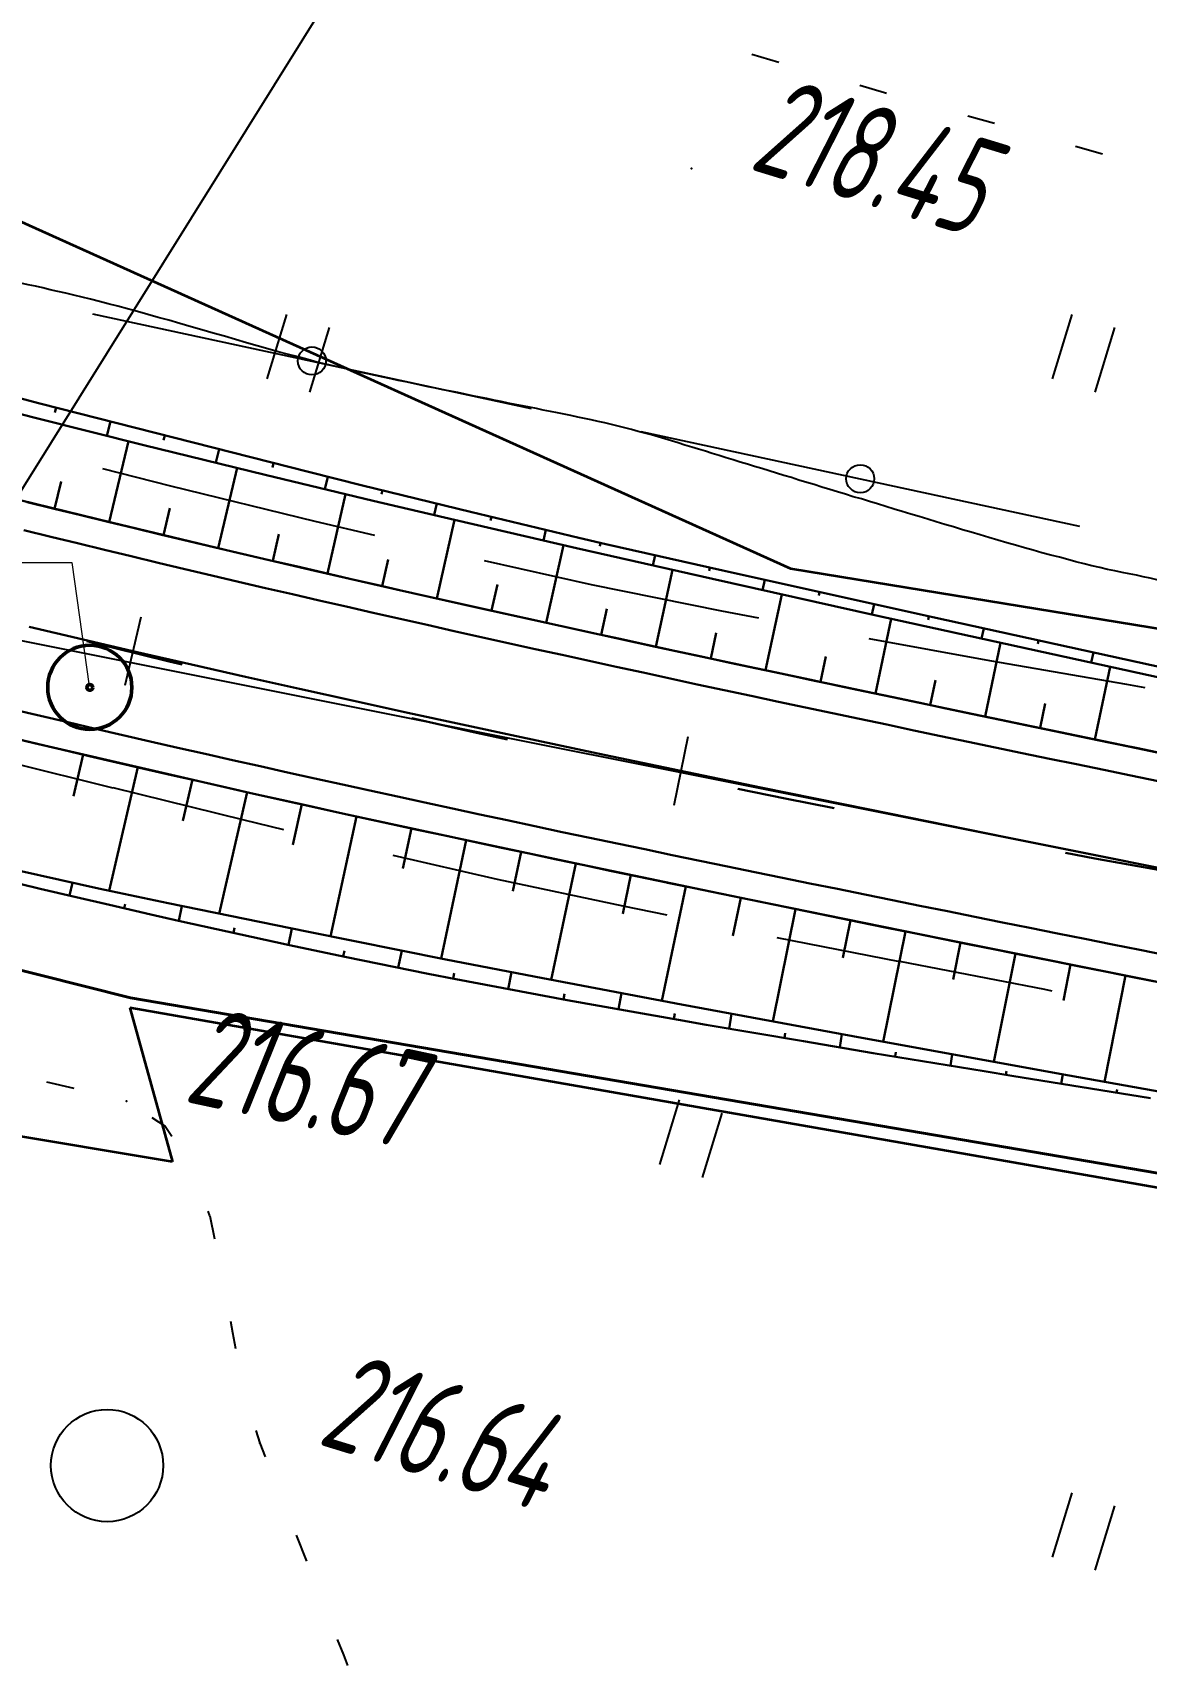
# Model space of a CAD drawing. Header units: millimetres. Extents: x -1799 to 6962, y -1020 to 4121.
# Drawn here: x 490 to 529.7, y 3088.7 to 3147 of the extents above; entities that cross this region are included whole.
import ezdxf
from ezdxf import colors
from ezdxf.entities.mleader import LeaderData, LeaderLine
from ezdxf.math import Vec2, Vec3

# ---------------------------------------------------------------- set-up
doc = ezdxf.new("R2010")
doc.units = ezdxf.units.MM
doc.linetypes.add('CONTI', pattern=[0])
doc.linetypes.add('STROT', pattern=[1.7, 0.5, -1.2])
for name, color, linetype, lineweight in [('10', 1, 'Continuous', 35), ('геология', 7, 'Continuous', 20), ('КОПИЯ_ОСЬ_13_ОТКОСЫ', 7, 'Continuous', 30), ('КОПИЯ_ОСЬ_ГРАНИЦЫ_ПОЛОС', 7, 'Continuous', 30), ('ОСЬ_ВЕРХ_ПОКРЫТИЯ_ГРАНИЦЫ_ПОЛОС', 7, 'Continuous', 30), ('ОСЬ_ВЕРХ_ПОКРЫТИЯ_ОСЬ', 1, 'Continuous', 30), ('Отметки', 5, 'Continuous', 30)]:
    doc.layers.add(name, color=color, linetype=linetype, lineweight=lineweight)
for name, color, linetype in [('_Ростелеком', 6, 'Continuous'), ('GOR_BDEFAULT', 212, 'CONTI'), ('PI_OTDEFAULT', 172, 'CONTI'), ('PI_TTDEFAULT', 5, 'CONTI'), ('PLN_O', 7, 'CONTI'), ('SIT_LDEFAULT', 7, 'CONTI'), ('ZAPSKDEFAULT', 7, 'CONTI'), ('КОПИЯ_ОСЬ_ТАНГЕНСЫ', 1, 'Continuous'), ('ОСЬ_ВЕРХ_ПОКРЫТИЯ_ПИКЕТЫ', 1, 'Continuous'), ('ОСЬ_ВЕРХ_ПОКРЫТИЯ_ТАНГЕНСЫ', 1, 'Continuous'), ('разметка', 7, 'Continuous')]:
    doc.layers.add(name, color=color, linetype=linetype)
doc.styles.add('eskd', font='spds.shx', dxfattribs={"width": 1.2, "oblique": 15})
doc.styles.add('STYLE1', font='romand.shx', dxfattribs={"width": 0.9})
doc.styles.add('ГОСТ', font='', dxfattribs={"oblique": 15, "height": 4})
doc.styles.get('ГОСТ').set_extended_font_data('GOST type A')
doc.linetypes.add('кабель_связи_проект.', pattern='A,10,-1,["/",STYLE1,S=3,R=0,X=0,Y=-1.5],-4.1', length=15.1)

# ---------------------------------------------------------------- blocks, each defined once
blk = doc.blocks.new('BL_2011')
at = {"color": 0}
for p, q in [((0, 0), (0, 2.4)), ((1.6, 0), (1.6, 2.4))]:
    blk.add_line(p, q, dxfattribs=at)
blk = doc.blocks.new('BL_2004')
at = {"color": 0}
blk.add_circle((0, 0), 2, dxfattribs=at)
blk = doc.blocks.new('_None')

msp = doc.modelspace()

# ---------------------------------------------------------------- linework, layer by layer
at = {"layer": '10'}
for points in [[(-360.3940356235744, 3343.983480735135), (-65.03403562370477, 3344.8734807348), (87.15596437670501, 3350.8734807348), (108.6359643766864, 3348.193480735098), (148.5759643766305, 3330.113480735024), (255.0959643766491, 3267.823480734986), (280.3259643766305, 3251.413480734837), (314.6459643764629, 3229.093480734539), (366.2559643763325, 3197.31348073521), (410.9159643764815, 3168.513480735396), (446.7359643763139, 3154.31348073521), (486.3459643766491, 3141.693480735098), (517.0159643765746, 3127.883480735508), (586.8459643766491, 3116.463480734651), (604.335964376407, 3112.893480735284), (723.3059643766119, 3088.593480734539), (842.1059643764256, 3064.31348073521), (1030.225964376537, 3025.883480735508), (1104.975964376537, 3010.613480735024)], [(1051.205964376519, 3001.583480734763), (974.5059643763325, 3016.913480734837), (912.2659643765746, 3029.913480734837), (802.7159643762952, 3052.773480735173), (731.245964376556, 3067.833480734763), (636.7759643763511, 3087.133480735508), (493.4559643765188, 3112.213480734651), (494.9859643763139, 3106.723480735359), (485.3159643763884, 3108.343480734539), (431.4659643762952, 3127.803480735433), (399.2859643765933, 3139.153480735061), (370.1459643764629, 3158.463480734651), (256.9559643765188, 3237.543480734726), (178.3259643766305, 3282.643480735284), (135.3159643763884, 3306.773480735173), (116.4659643762952, 3313.343480734539), (93.10596437642562, 3317.06348073521), (-267.6840356236116, 3313.81348073521), (-292.8940356235744, 3314.103480735247), (-344.7340356234254, 3319.753480734688)]]:
    msp.add_lwpolyline(points, dxfattribs=at)
at = {"layer": '_Ростелеком', "linetype": 'кабель_связи_проект.', "lineweight": 40, "ltscale": 0.25}
msp.add_lwpolyline([(-352.0277874414078, 3321.936123875354), (-297.633610854673, 3315.250894390431), (-195.8449323332079, 3318.278275068303), (-97.47882834381562, 3322.379782193725), (-4.691872364221126, 3324.984119039414), (27.73977681724682, 3325.193176728127), (61.86609928916187, 3322.861257936259), (98.78815718354053, 3316.912637230394), (116.5171747866352, 3313.688995851589), (135.6228131844637, 3307.069379623433), (148.0358726930663, 3301.674149566715), (187.1768598676226, 3282.715313869913), (226.0281582401458, 3259.144989557949), (267.5655902130038, 3231.163940126461), (320.962222384298, 3194.890487871518), (385.8027415436318, 3152.729664997582), (396.2818670327051, 3145.908782381018), (411.0999124810132, 3138.253396515188), (437.4320370437435, 3126.614063264255), (493.4811842029831, 3112.575521487196), (557.6835409831929, 3101.612633875956)], dxfattribs=at)
at = {"layer": 'GOR_BDEFAULT', "color": 212, "elevation": 218, "flags": 128}
msp.add_lwpolyline([(538.2217003764326, 3124.879212735606), (538.1017003764373, 3124.919213734952), (537.9617003764233, 3124.969216735487), (537.8117003764, 3125.029213735287), (537.6417003764163, 3125.089211735328), (537.4717003764326, 3125.159211734695), (537.2817003764303, 3125.219216735487), (537.0817003764187, 3125.299218735111), (536.881700376407, 3125.369217735169), (536.661700376435, 3125.449212734972), (536.4417003764047, 3125.529213735287), (536.2117003764233, 3125.609215734911), (535.981700376442, 3125.699212734972), (535.7417003764513, 3125.779213735287), (535.5017003764024, 3125.869217735169), (535.2617003764117, 3125.95921473523), (535.0117003764117, 3126.039216734854), (534.771700376421, 3126.129212735606), (534.521700376421, 3126.219216735487), (534.271700376421, 3126.309212735307), (534.021700376421, 3126.389214735863), (533.771700376421, 3126.479210735683), (533.521700376421, 3126.559212735307), (533.271700376421, 3126.639214735863), (533.021700376421, 3126.719216735487), (532.771700376421, 3126.799218735111), (532.521700376421, 3126.879212735606), (532.271700376421, 3126.949212734972), (532.021700376421, 3127.01921173503), (531.7817003764303, 3127.089211735328), (531.5317003764303, 3127.149216735189), (531.2917003764396, 3127.20921473523), (531.0517003764489, 3127.26921173503), (530.8117003764, 3127.329216734891), (530.5717003764094, 3127.379212735606), (530.3317003764187, 3127.429215735209), (530.0817003764187, 3127.479210735683), (529.841700376428, 3127.529213735287), (529.591700376428, 3127.579216734891), (529.3517003764373, 3127.639214735863), (529.091700376428, 3127.689217735467), (528.841700376428, 3127.739212735009), (528.5817003764187, 3127.799218735111), (528.3117003764, 3127.849213735585), (528.0417003764396, 3127.919213734952), (527.7617003764117, 3127.979210735683), (527.481700376442, 3128.049218735111), (527.1917003764047, 3128.119217735169), (526.9017003764257, 3128.199212734972), (526.6017003764373, 3128.279213735287), (526.2917003764396, 3128.359215734911), (525.981700376442, 3128.439217735467), (525.6717003764443, 3128.529213735287), (525.3617003764466, 3128.619217735169), (525.0417003764396, 3128.70921473523), (524.731700376442, 3128.799218735111), (524.411700376435, 3128.889214735863), (524.091700376428, 3128.979210735683), (523.771700376421, 3129.079216734891), (523.4617003764233, 3129.169213734952), (523.1417003764163, 3129.259217735765), (522.8317003764187, 3129.359215734911), (522.521700376421, 3129.449212734972), (522.2117003764233, 3129.539216734854), (521.911700376435, 3129.639214735863), (521.6017003764373, 3129.729210735683), (521.3017003764489, 3129.819214735565), (521.0017003764024, 3129.909211734695), (520.7117003764233, 3129.999215735507), (520.411700376435, 3130.089211735328), (520.1217003763977, 3130.179215735209), (519.8317003764187, 3130.26921173503), (519.5417003764396, 3130.359215734911), (519.2517003764024, 3130.439217735467), (518.9717003764326, 3130.529213735287), (518.6917003764047, 3130.609215734911), (518.411700376435, 3130.699212734972), (518.131700376407, 3130.779213735287), (517.8617003764466, 3130.869217735169), (517.591700376428, 3130.949212734972), (517.3117003764, 3131.029213735287), (517.0517003764489, 3131.119217735169), (516.7817003764303, 3131.199212734972), (516.5117003764117, 3131.279213735287), (516.2517003764024, 3131.359215734911), (515.9917003764513, 3131.439217735467), (515.731700376442, 3131.51921173503), (515.481700376442, 3131.599213735585), (515.2217003764326, 3131.669213734952), (514.9717003764326, 3131.749215735507), (514.7217003764326, 3131.829216734891), (514.4717003764326, 3131.909211734695), (514.2217003764326, 3131.979210735683), (513.981700376442, 3132.059212735307), (513.731700376442, 3132.139214735863), (513.4917003764513, 3132.20921473523), (513.2517003764024, 3132.279213735287), (513.0117003764117, 3132.359215734911), (512.771700376421, 3132.429215735209), (512.5317003764303, 3132.499215735507), (512.2917003764396, 3132.569214735565), (512.0617003764, 3132.639214735863), (511.8217003764094, 3132.699212734972), (511.5817003764187, 3132.76921173503), (511.341700376428, 3132.829216734891), (511.1117003764466, 3132.889214735863), (510.8717003763977, 3132.949212734972), (510.631700376407, 3133.009217735765), (510.3917003764163, 3133.069214735565), (510.1517003764257, 3133.119217735169), (509.911700376435, 3133.179215735209), (509.6717003764443, 3133.229210735683), (509.4317003763954, 3133.279213735287), (509.1817003763954, 3133.329216734891), (508.9417003764047, 3133.379212735606), (508.701700376414, 3133.429215735209), (508.451700376414, 3133.479210735683), (508.201700376414, 3133.529213735287), (507.9617003764233, 3133.579216734891), (507.7117003764233, 3133.629212735606), (507.4617003764233, 3133.679215735209), (507.201700376414, 3133.729210735683), (506.951700376414, 3133.779213735287), (506.701700376414, 3133.829216734891), (506.4417003764047, 3133.879212735606), (506.1817003763954, 3133.939217735467), (505.9317003763954, 3133.989212735009), (505.6717003764443, 3134.039216734854), (505.411700376435, 3134.089211735328), (505.1517003764257, 3134.149216735189), (504.8917003764163, 3134.199212734972), (504.6217003763977, 3134.249215735507), (504.3617003764466, 3134.309212735307), (504.1017003764373, 3134.359215734911), (503.8317003764187, 3134.419213734952), (503.5717003764094, 3134.469216735487), (503.3017003764489, 3134.529213735287), (503.0317003764303, 3134.579216734891), (502.771700376421, 3134.639214735863), (502.4917003764513, 3134.699212734972), (502.2217003764326, 3134.759217735765), (501.9417003764047, 3134.819214735565), (501.6517003764257, 3134.879212735606), (501.3617003764466, 3134.949212734972), (501.0717003764094, 3135.01921173503), (500.7617003764117, 3135.089211735328), (500.451700376414, 3135.159211734695), (500.131700376407, 3135.239212735009), (499.8017003764489, 3135.329216734891), (499.4617003764233, 3135.419213734952), (499.1117003764466, 3135.509217735765), (498.7517003764024, 3135.609215734911), (498.381700376407, 3135.70921473523), (498.0017003764024, 3135.819214735565), (497.6217003763977, 3135.929215735209), (497.2217003764326, 3136.039216734854), (496.8317003764187, 3136.159211734695), (496.4317003763954, 3136.26921173503), (496.0317003764303, 3136.389214735863), (495.6417003764163, 3136.499215735507), (495.2417003764513, 3136.609215734911), (494.8517003764373, 3136.729210735683), (494.4717003764326, 3136.829216734891), (494.1017003764373, 3136.939217735467), (493.7317003764419, 3137.039216734854), (493.3717003763977, 3137.139214735863), (493.0317003764303, 3137.229210735683), (492.6917003764047, 3137.319214735565), (492.3717003763977, 3137.399216735189), (492.0617003764, 3137.479210735683), (491.7617003764117, 3137.549218735111), (491.4617003764233, 3137.629212735606), (491.1717003764443, 3137.689217735467), (490.8917003764163, 3137.759217735765), (490.6217003763977, 3137.819214735565), (490.3517003764373, 3137.879212735606), (490.091700376428, 3137.939217735467), (489.8317003764187, 3137.989212735009), (489.5717003764094, 3138.049218735111), (489.3217003764094, 3138.099213735585), (489.0717003764094, 3138.159211734695), (488.8117003764, 3138.20921473523), (488.5617003764, 3138.259217735765), (488.3217003764094, 3138.319214735565), (488.0717003764094, 3138.369217735169), (487.8217003764094, 3138.419213734952), (487.5817003764187, 3138.469216735487), (487.3317003764187, 3138.529213735287), (487.091700376428, 3138.579216734891), (486.8517003764373, 3138.629212735606), (486.6117003764466, 3138.679215735209), (486.3717003763977, 3138.729210735683), (486.131700376407, 3138.779213735287), (485.9017003764257, 3138.829216734891), (485.661700376435, 3138.879212735606), (485.4317003763954, 3138.929215735209), (485.201700376414, 3138.979210735683), (484.9817003764419, 3139.029213735287), (484.7517003764024, 3139.079216734891), (484.5317003764303, 3139.129212735606), (484.3117003764, 3139.179215735209), (484.091700376428, 3139.219216735487), (483.8717003763977, 3139.26921173503), (483.661700376435, 3139.309212735307), (483.4417003764047, 3139.359215734911), (483.2317003764419, 3139.399216735189), (483.0317003764303, 3139.449212734972), (482.8217003764094, 3139.489212735009), (482.6217003763977, 3139.529213735287), (482.4217003764443, 3139.579216734891), (482.2217003764326, 3139.619217735169), (482.0317003764303, 3139.659211734695), (481.841700376428, 3139.699212734972), (481.6517003764257, 3139.739212735009), (481.4617003764233, 3139.76921173503), (481.2817003764303, 3139.809212735307), (481.1017003764373, 3139.849213735585), (480.9217003764443, 3139.889214735863), (480.7517003764024, 3139.929215735209), (480.5817003764187, 3139.979210735683), (480.411700376435, 3140.01921173503), (480.2417003764513, 3140.069214735565), (480.0817003764187, 3140.109215734911), (479.9217003764443, 3140.159211734695), (479.7617003764117, 3140.20921473523), (479.6117003764466, 3140.259217735765), (479.451700376414, 3140.319214735565), (479.3117003764, 3140.379212735606), (479.161700376435, 3140.439217735467), (479.021700376421, 3140.499215735507), (478.881700376407, 3140.559212735307), (478.7417003764513, 3140.629212735606), (478.6017003764373, 3140.689217735467), (478.4717003764326, 3140.759217735765), (478.341700376428, 3140.829216734891), (478.201700376414, 3140.899216735189), (478.0817003764187, 3140.969216735487), (477.951700376414, 3141.039216734854), (477.8217003764094, 3141.109215734911), (477.701700376414, 3141.179215735209), (477.5717003764094, 3141.249215735507), (477.451700376414, 3141.319214735565), (477.3217003764094, 3141.379212735606), (477.201700376414, 3141.449212734972), (477.0817003764187, 3141.51921173503), (476.9617003764233, 3141.589211735328), (476.841700376428, 3141.649216735189), (476.7217003764326, 3141.719216735487), (476.6017003764373, 3141.779213735287), (476.4917003764513, 3141.849213735585), (476.3717003763977, 3141.909211734695), (476.2617003764117, 3141.969216735487), (476.1417003764163, 3142.039216734854), (476.0317003764303, 3142.099213735585), (475.911700376435, 3142.159211734695), (475.8017003764489, 3142.219216735487), (475.6917003764047, 3142.279213735287), (475.5717003764094, 3142.339211735328), (475.4617003764233, 3142.399216735189), (475.341700376428, 3142.45921473523), (475.2217003764326, 3142.51921173503), (475.091700376428, 3142.579216734891), (474.9617003764233, 3142.639214735863), (474.8217003764094, 3142.689217735467), (474.6817003763954, 3142.749215735507), (474.521700376421, 3142.809212735307), (474.3517003764373, 3142.859215734911), (474.1817003763954, 3142.909211734695), (473.9817003764419, 3142.969216735487), (473.7817003764303, 3143.01921173503), (473.5617003764, 3143.069214735565), (473.3317003764187, 3143.119217735169), (473.0817003764187, 3143.169213734952), (472.8217003764094, 3143.219216735487), (472.5517003764489, 3143.26921173503), (472.271700376421, 3143.319214735565), (471.9817003764419, 3143.369217735169), (471.6917003764047, 3143.419213734952), (471.4017003764257, 3143.469216735487), (471.1117003764466, 3143.51921173503), (470.8217003764094, 3143.569214735565), (470.5417003764396, 3143.619217735169), (470.2617003764117, 3143.669213734952), (469.9917003764513, 3143.719216735487), (469.7217003764326, 3143.76921173503), (469.4717003764326, 3143.829216734891), (469.2417003764513, 3143.879212735606), (469.0117003764117, 3143.929215735209), (468.8017003764489, 3143.989212735009), (468.6017003764373, 3144.039216734854), (468.411700376435, 3144.099213735585), (468.2317003764419, 3144.149216735189), (468.0617003764, 3144.20921473523), (467.9017003764257, 3144.26921173503), (467.7417003764513, 3144.319214735565), (467.591700376428, 3144.379212735606), (467.4417003764047, 3144.439217735467), (467.3017003764489, 3144.499215735507), (467.161700376435, 3144.549218735111), (467.0317003764303, 3144.609215734911), (466.8917003764163, 3144.669213734952), (466.7617003764117, 3144.729210735683), (466.6217003763977, 3144.779213735287), (466.4917003764513, 3144.839211735328), (466.3617003764466, 3144.899216735189), (466.2317003764419, 3144.949212734972), (466.1017003764373, 3145.009217735765), (465.9717003764326, 3145.059212735307), (465.841700376428, 3145.119217735169), (465.7117003764233, 3145.169213734952), (465.5817003764187, 3145.229210735683), (465.4617003764233, 3145.289216734854), (465.3317003764187, 3145.339211735328), (465.2117003764233, 3145.399216735189), (465.0817003764187, 3145.449212734972), (464.9617003764233, 3145.509217735765), (464.8317003764187, 3145.559212735307), (464.7117003764233, 3145.609215734911), (464.591700376428, 3145.669213734952), (464.4717003764326, 3145.719216735487), (464.3517003764373, 3145.779213735287), (464.2317003764419, 3145.829216734891), (464.1117003764466, 3145.889214735863), (463.9917003764513, 3145.939217735467), (463.8717003763977, 3145.989212735009), (463.7617003764117, 3146.049218735111), (463.6417003764163, 3146.099213735585), (463.521700376421, 3146.159211734695), (463.411700376435, 3146.20921473523), (463.2917003764396, 3146.259217735765), (463.1817003763954, 3146.319214735565), (463.0617003764, 3146.369217735169), (462.951700376414, 3146.419213734952), (462.8317003764187, 3146.469216735487), (462.7117003764233, 3146.509217735765), (462.591700376428, 3146.549218735111), (462.4617003764233, 3146.579216734891), (462.3217003764094, 3146.599213735585), (462.1817003763954, 3146.619217735169), (462.021700376421, 3146.619217735169), (461.8617003764466, 3146.599213735585), (461.6817003763954, 3146.579216734891), (461.4917003764513, 3146.539216734854), (461.2817003764303, 3146.479210735683), (461.0617003764, 3146.399216735189), (460.8217003764094, 3146.299218735111), (460.5717003764094, 3146.179215735209), (460.2917003764396, 3146.039216734854), (460.0117003764117, 3145.889214735863), (459.7117003764233, 3145.719216735487), (459.411700376435, 3145.539216734854), (459.1017003764373, 3145.349213735585), (458.7917003764396, 3145.159211734695), (458.4817003764419, 3144.95921473523), (458.1817003763954, 3144.76921173503), (457.881700376407, 3144.579216734891), (457.591700376428, 3144.389214735863), (457.3117003764, 3144.20921473523), (457.0517003764489, 3144.039216734854), (456.8017003764489, 3143.889214735863), (456.5817003764187, 3143.749215735507), (455.0417003764396, 3143.239212735009), (454.8917003764163, 3144.479210735683), (454.9617003764233, 3144.70921473523), (455.0517003764489, 3144.969216735487), (455.1417003764163, 3145.239212735009), (455.2417003764513, 3145.529213735287), (455.3517003764373, 3145.839211735328), (455.451700376414, 3146.159211734695), (455.5617003764, 3146.489212735009), (455.6717003764443, 3146.819214735565), (455.771700376421, 3147.149216735189), (455.8617003764466, 3147.479210735683), (455.9417003764047, 3147.799218735111), (456.0117003764117, 3148.119217735169), (456.0717003764094, 3148.419213734952), (456.1017003764373, 3148.70921473523), (456.1217003763977, 3148.979210735683), (456.1217003763977, 3149.229210735683), (456.091700376428, 3149.45921473523), (456.0317003764303, 3149.669213734952), (455.951700376414, 3149.879212735606), (455.8317003764187, 3150.069214735565), (455.6917003764047, 3150.259217735765), (455.5117003764117, 3150.439217735467), (455.2917003764396, 3150.619217735169), (455.0417003764396, 3150.809212735307), (454.7417003764513, 3150.989212735009), (454.411700376435, 3151.189217735467), (454.0317003764303, 3151.399216735189), (453.6017003764373, 3151.619217735169), (453.131700376407, 3151.859215734911), (452.6117003764466, 3152.119217735169)], dxfattribs=at)
at = {"layer": 'PI_TTDEFAULT', "color": 5}
for p in [(513.481700376442, 3142.139214735863, 218.446), (493.341700376428, 3108.889214735863, 216.665), (498.091700376428, 3096.699212734972, 216.641)]:
    msp.add_point(p, dxfattribs=at)
at = {"layer": 'PLN_O'}
for p, q in [((492.131700376407, 3136.95921473523), (507.771700376421, 3133.589211735328)), ((511.6817003763954, 3132.759217735765), (527.3217003764094, 3129.389214735863))]:
    msp.add_line(p, q, dxfattribs=at)
for centre in [(499.951700376414, 3135.279213735287), (519.5017003764024, 3131.079216734891)]:
    msp.add_circle(centre, 0.5, dxfattribs=at)
at = {"layer": 'SIT_LDEFAULT', "color": 7}
for p, q in [((515.6417003764163, 3146.20921473523), (516.6017003764373, 3145.929215735209)), ((519.4917003764513, 3145.109215734911), (520.3717003763977, 3144.849213735585)), ((520.3717003763977, 3144.849213735585), (520.4417003764047, 3144.829216734891)), ((523.3317003764187, 3144.01921173503), (524.2917003764396, 3143.749215735507)), ((527.1817003763954, 3142.929215735209), (528.1417003764163, 3142.659211734695)), ((494.9217003764443, 3130.819214735565), (492.4917003764513, 3131.429215735209)), ((500.0617003764, 3129.559212735307), (494.9217003764443, 3130.819214735565)), ((502.1917003764047, 3129.059212735307), (500.0617003764, 3129.559212735307)), ((509.9217003764443, 3127.299218735111), (506.1017003764373, 3128.149216735189)), ((514.5617003764, 3126.359215734911), (509.9217003764443, 3127.299218735111)), ((515.881700376407, 3126.109215734911), (514.5617003764, 3126.359215734911)), ((524.1217003763977, 3124.589211735328), (519.8217003764094, 3125.369217735169)), ((529.0017003764024, 3123.739212735009), (524.1217003763977, 3124.589211735328)), ((529.661700376435, 3123.629212735606), (529.0017003764024, 3123.739212735009)), ((489.2317003764419, 3120.969216735487), (492.8517003764373, 3120.059212735307)), ((492.8517003764373, 3120.069214735565), (497.521700376421, 3118.919213734952)), ((497.521700376421, 3118.919213734952), (498.9417003764047, 3118.579216734891)), ((502.8317003764187, 3117.659211734695), (506.5517003764489, 3116.809212735307)), ((506.5517003764489, 3116.809212735307), (511.0317003764303, 3115.849213735585)), ((511.0317003764303, 3115.849213735585), (512.6017003764373, 3115.529213735287)), ((516.521700376421, 3114.729210735683), (520.9017003764257, 3113.869217735169)), ((520.9017003764257, 3113.879212735606), (526.0717003764094, 3112.879212735606)), ((526.0717003764094, 3112.879212735606), (526.3317003764187, 3112.829216734891)), ((490.4917003764513, 3109.579216734891), (491.4617003764233, 3109.349213735585)), ((494.2417003764513, 3108.309212735307), (494.7217003764326, 3107.999215735507)), ((494.7217003764326, 3107.999215735507), (494.9617003764233, 3107.649216735189)), ((496.2417003764513, 3104.969216735487), (496.3017003764489, 3104.799218735111)), ((496.3117003764, 3104.799218735111), (496.4817003764419, 3103.989212735009)), ((497.0517003764489, 3101.049218735111), (497.1217003763977, 3100.649216735189)), ((497.1217003763977, 3100.649216735189), (497.2317003764419, 3100.069214735565)), ((497.951700376414, 3097.149216735189), (498.091700376428, 3096.699212734972)), ((498.091700376428, 3096.699212734972), (498.2817003764303, 3096.20921473523)), ((499.3917003764163, 3093.419213734952), (499.7617003764117, 3092.489212735009)), ((500.8517003764373, 3089.699212734972), (501.0717003764094, 3089.149216735189)), ((501.0717003764094, 3089.149216735189), (501.2217003764326, 3088.76921173503))]:
    msp.add_line(p, q, dxfattribs=at)
at = {"layer": 'геология', "color": 1, "linetype": 'Continuous'}
for p, q in [((480.2941158926205, 3128.098301090685), (491.3853276707323, 3128.098301090685)), ((491.3853276707323, 3128.098301090685), (492.0069599816143, 3123.687394151849))]:
    msp.add_line(p, q, dxfattribs=at)
at = {"layer": 'геология', "color": 1, "linetype": 'Continuous', "lineweight": 50}
for radius in [1.5, 0.1033866461948492]:
    msp.add_circle((492.0315922076206, 3123.641734689859), radius, dxfattribs=at)
at = {"layer": 'КОПИЯ_ОСЬ_13_ОТКОСЫ'}
for points in [[(460.7155746385488, 3142.53958550786), (466.6795638963613, 3140.322117246141), (467.1403793260488, 3140.154545224656), (469.0158676072988, 3139.589756406297), (470.8940414354238, 3139.02933160161), (472.2130111619863, 3138.648991025438), (473.1605209276113, 3138.394932187547), (474.1071762010488, 3138.137272275438), (476.0037826463613, 3137.630253232469), (476.2863754197988, 3137.547092832078), (478.8491195604238, 3136.863895810594), (480.2685531541738, 3136.463718808641), (483.5895980760488, 3135.544804013719), (486.9163803026113, 3134.646641171922), (490.2531722947988, 3133.762119687547), (499.8316635057363, 3131.320469296922), (501.7542709276113, 3130.843723691453), (505.6063217088613, 3129.902622617235), (509.4672836229238, 3128.977634824266), (510.4343246385488, 3128.750828183641), (514.6027816697988, 3127.807529843797), (522.0858138963613, 3126.141392148485), (532.8111556932363, 3123.790317929735)], [(463.7685127428067, 3140.841192234692), (465.1488838365567, 3140.332525242505), (466.9940986803067, 3139.662786472973), (470.5673408678067, 3138.585332859692), (474.1493721178067, 3137.53833578938), (477.7404365709317, 3136.521978367505), (483.9176826646817, 3134.844366062817), (486.3022041490567, 3134.217840183911), (490.1291084459317, 3133.237737644848), (493.9616279771817, 3132.27857016438), (498.2868232896817, 3131.22144125813), (502.1405830553067, 3130.29761313313), (505.0365791490567, 3129.616643894848), (509.3888740709317, 3128.608892430005), (514.2357978990567, 3127.50806235188), (520.0653877428067, 3126.206670750317), (534.0077705553067, 3123.146429051098)], [(463.7685531541738, 3140.841190732469), (465.1489242479238, 3140.332523740281), (466.9941390916738, 3139.662815488328), (470.5672592088613, 3138.585300839891), (474.1494125291738, 3137.538334287156), (477.7404769822988, 3136.521976865281), (483.9177230760488, 3134.844395078172), (486.3021224901113, 3134.21780816411), (490.1292709276113, 3133.237766660203), (493.9616683885488, 3132.278599179735), (498.2868637010488, 3131.221409238328), (502.1405013963613, 3130.297581113328), (505.0366195604238, 3129.616611875047), (509.3889144822988, 3128.608860410203), (514.2357162401113, 3127.508091367235), (520.0655502244863, 3126.206699765672), (534.0076888963613, 3123.146397031297)], [(463.3336982896817, 3137.747198094067), (465.1913643053067, 3137.06616782063), (466.1220283678067, 3136.728704441723), (470.5780830553067, 3135.402471531567), (475.0480537584317, 3134.124151219067), (480.7821846178067, 3132.56030844563), (487.0221748521817, 3130.943243015942), (488.4657783678067, 3130.580083836255), (492.8065986803067, 3129.514776219067), (497.1542549303067, 3128.477239597973), (500.0595283678067, 3127.801397312817), (502.9689521959317, 3127.136541355786), (505.8820381334317, 3126.48169516438), (508.7987861803067, 3125.836004246411), (512.2057686021817, 3125.093145359692), (517.5673408678067, 3123.943670262036), (523.4262275865567, 3122.709966648755), (534.1881904771817, 3120.47730063313)], [(490.8317855760488, 3133.614658750047), (490.7861312791738, 3133.436008847703)], [(492.7697738572988, 3133.12064019536), (492.6389144822988, 3132.607151425828)], [(492.7162666490567, 3129.536687840161), (493.4132881334317, 3132.414495457348)], [(494.7077621385488, 3132.626621640672), (494.6641830369863, 3132.455418027391)], [(496.6457504197988, 3132.132603085985), (496.5234359666738, 3131.652439511766)], [(498.5838607713613, 3131.638523496141), (498.5430892869863, 3131.478489316453)], [(490.7731514146817, 3130.010137547192), (491.0099678209317, 3130.975957859692)], [(496.6066475084317, 3128.606328953442), (497.2821846178067, 3131.466985691723)], [(500.5229476854238, 3131.149021543016), (500.4144271776113, 3130.711399472703)], [(500.5026436021817, 3127.700139988598), (501.1503486803067, 3130.53491782063)], [(502.4648422166738, 3130.670078671922), (502.4290756151113, 3130.524082578172)], [(494.6608467271817, 3129.068731297192), (494.8903389146817, 3130.028631199536)], [(504.4075912401113, 3130.195469296922), (504.3081039354238, 3129.787937558641)], [(504.4032783678067, 3126.814153660473), (505.0334053209317, 3129.617376316723)], [(506.3513168260488, 3129.724094785203), (506.3187240526113, 3129.588108457078)], [(508.2962631151113, 3129.258152402391), (508.2062972947988, 3128.882664121141)], [(463.7086790245176, 3128.61078704187), (469.4330442588926, 3126.955574639526), (473.0800169151426, 3125.947029717651), (476.7352903526426, 3124.96918547937), (483.0819700401426, 3123.343636162964), (486.7492063682676, 3122.443672784058), (490.4215696495176, 3121.565132744995), (497.7736204307676, 3119.876351006714), (501.2077024620176, 3119.114632256714), (505.1339719932676, 3118.261910088745), (509.5521848838926, 3117.322579034058), (514.9535520713926, 3116.198494561401), (522.3180540245176, 3114.697823174683), (1120.309509102643, 2995.231819756714)], [(498.5541572740567, 3128.151556004223), (498.7763252428067, 3129.105901707348)], [(508.3075752428067, 3125.944707859692), (508.9213447740567, 3128.717107762036)], [(510.2420638963613, 3128.79593316411), (510.2127670213613, 3128.670627988328)], [(502.4523506334317, 3127.254583347973), (502.6684150865567, 3128.199529637036)], [(512.1925033494863, 3128.353001035203), (512.1104720994863, 3127.99075738286)], [(512.2155342271817, 3125.09107016438), (512.8034248521817, 3127.833379734692)], [(514.1431869432363, 3127.911594785203), (514.1158431932363, 3127.790806210985)], [(516.0949691697988, 3127.475315488328), (516.0139144822988, 3127.111118710985)], [(506.3549385240567, 3126.377019871411), (506.5619697740567, 3127.312139500317)], [(516.1266670396817, 3124.252569187817), (516.7062568834317, 3126.956548680005)], [(518.0471176072988, 3127.040623105516), (518.0201400682363, 3126.919224179735)], [(510.2614326646817, 3125.517095555005), (510.4630928209317, 3126.441839207348)], [(519.9993881151113, 3126.605930722703), (519.9178451463613, 3126.239658750047)], [(520.0397529771817, 3123.42310141438), (520.6010322740567, 3126.08911703938)], [(521.9515365526113, 3126.171299375047), (521.9243148729238, 3126.049168027391)], [(523.9050277635488, 3125.742588437547), (523.8258041307363, 3125.381260312547)], [(514.1711006334317, 3124.671819676098), (514.3669014146817, 3125.585882176098)], [(523.9540596178067, 3122.600469578442), (524.5004463365567, 3125.233221043286)], [(525.8586410447988, 3125.314365781297), (525.8322738572988, 3125.193943418016)], [(518.0824775865567, 3123.83521078938), (518.2724189928067, 3124.737249363598)], [(527.8122543260488, 3124.886082089891), (527.7329086229238, 3124.523716367235)], [(527.8708076646817, 3121.787969578442), (528.4076728990567, 3124.375616062817)], [(464.2911578966105, 3123.391758232762), (465.767728026005, 3122.978661328008), (467.2456142259562, 3122.573195725133), (469.1182605577433, 3122.066390782048), (470.5976630998575, 3121.673409729649), (471.8800613237345, 3121.3362858588), (475.7256118608439, 3120.353400974919), (479.5791065050089, 3119.402145176579), (483.4402858568155, 3118.482581406285), (485.9131099534952, 3117.909884720494), (491.6517955614054, 3116.625504761388), (492.344502623173, 3116.474505692174), (494.8204852891886, 3115.950422554662), (499.7684833360636, 3114.93425586765), (504.7219783616983, 3113.945229798009), (508.1853877855265, 3113.272341995885), (513.1306697679483, 3112.334130554845), (519.5535518480265, 3111.145969658543), (526.9541103197062, 3109.806471138646), (536.8031551195108, 3108.04428699558)], [(521.9967842271817, 3123.01099203938), (522.1837959459317, 3123.89966391438)], [(525.9125557115567, 3122.194219578442), (526.0944404771817, 3123.071783055005)], [(491.7899778526426, 3121.250801690308), (491.4496458213926, 3119.769661553589)], [(493.7391966026426, 3120.803108819214), (492.7262571495176, 3116.393684991089)], [(495.6884153526426, 3120.355354912964), (495.3507688682676, 3118.885567315308)], [(497.6376341026426, 3119.907601006714), (496.6420286338926, 3115.573067315308)], [(499.5900266807676, 3119.473457940308), (499.2689817588926, 3118.026192315308)], [(501.5426633995176, 3119.041817315308), (500.6137083213926, 3114.763497002808)], [(503.4972532432676, 3118.617378838745), (503.1874387901426, 3117.191292412964)], [(505.4518430870176, 3118.19428313562), (504.5556028526426, 3113.97797454187)], [(507.4081419151426, 3117.778389580933), (507.1095579307676, 3116.372933037964)], [(487.3049213243448, 3117.186508446385), (490.2609302354776, 3116.461744576146), (491.5451785875284, 3116.165703087499), (492.7291423631632, 3115.888186722447), (494.2095729661905, 3115.546305924107), (495.1971866441691, 3115.323148041417), (499.1499111009562, 3114.456134110143), (501.1284610582316, 3114.042182236363), (504.0961505723917, 3113.433162956883), (505.0861827684366, 3113.23729065006), (509.0509731126749, 3112.493413239171), (511.3326808763468, 3112.088085442235), (513.0185100389444, 3111.791602402379), (514.0089656663858, 3111.613754540135), (517.4801265550577, 3111.027645378758), (519.9565440965616, 3110.607704430272), (523.919037993046, 3109.95938137119), (524.9078304124796, 3109.79240253513), (529.8539745164835, 3108.992918282201)], [(509.3644407432676, 3117.362496026245), (508.4828489463926, 3113.215889580933)], [(511.3224485557676, 3116.954170830933), (511.0343626182676, 3115.57074797937)], [(491.3057720018351, 3116.220891266515), (491.4114429307901, 3116.679297714879)], [(513.2804563682676, 3116.546639092651), (512.4313352745176, 3112.466805108276)], [(493.2536022020304, 3115.767071991612), (493.2888843370401, 3115.919861107518)], [(495.2033931566202, 3115.321786194493), (495.318566496464, 3115.846851616551)], [(515.2387083213926, 3116.140328057495), (514.9613645713926, 3114.77924407312)], [(517.1984251182676, 3115.741036065308), (516.3817747276426, 3111.732735284058)], [(519.1581419151426, 3115.341683037964), (518.8859251182676, 3114.005562432495)], [(497.1569530321085, 3114.893281250645), (497.1953403306925, 3115.06830337589)], [(499.1105090928995, 3114.464776306798), (499.2371265245401, 3115.042025833775)], [(521.1178587120176, 3114.94233001062), (520.3161008995176, 3111.007942803589)], [(501.0680400682413, 3114.054823189427), (501.1083804918253, 3114.247639923741)], [(503.0271617723429, 3113.652536659886), (503.150971586796, 3114.255843430211)], [(523.0783079307676, 3114.545906670776), (522.8161008995176, 3113.233467705933)], [(525.0394895713926, 3114.154122002808), (524.2680051963926, 3110.292671807495)], [(504.9876071763956, 3113.25679328983), (505.0274516893351, 3113.458182602574)], [(506.9531184984171, 3112.887014656712), (507.0662128282511, 3113.4897806937)], [(527.0006712120176, 3113.762276299683), (526.7435911338926, 3112.475166924683)], [(528.9618528526426, 3113.370491631714), (528.2052610557676, 3109.582771905151)], [(508.9188205553019, 3112.518207817723), (508.9565173936808, 3112.719129830052)], [(510.8877574754679, 3112.167122154881), (510.9895870042765, 3112.740333824803)], [(512.8573924852335, 3111.819937973668), (512.8910075975382, 3112.011066704442)], [(514.8274928880655, 3111.475544243504), (514.9166805101358, 3112.003738670995)], [(516.7995769334757, 3111.142555504491), (516.829308683964, 3111.318619995763)], [(518.7715083909952, 3110.808656960179), (518.8507549119913, 3111.275980263402)], [(520.744118864628, 3110.478845863988), (520.7696315599405, 3110.634769707372)], [(522.7178737474405, 3110.155908852269), (522.7841884447062, 3110.561226158788)], [(524.6909725023233, 3109.82902362888), (524.7137691331827, 3109.964014321019)], [(526.6650935960733, 3109.508362084081), (526.7201320482218, 3109.848821907689)], [(528.6394740892374, 3109.189228325536), (528.6578151536905, 3109.302715569188)]]:
    msp.add_lwpolyline(points, dxfattribs=at)
at = {"layer": 'КОПИЯ_ОСЬ_ГРАНИЦЫ_ПОЛОС'}
for points in [[(514.3224676260525, 3124.636840447237), (514.8556751872911, 3124.522371064325), (515.8199739609354, 3124.316086558078), (516.7845653159984, 3124.110434766312), (517.7494409422889, 3123.905381134165), (518.714592594255, 3123.700891079766), (519.6800120870266, 3123.496929983062), (520.6456912928352, 3123.293463197921), (521.6116221375796, 3123.090456049343), (522.5777965966354, 3122.887873828796), (523.5442066912456, 3122.685681808193), (524.5108444850284, 3122.483845230577), (525.4777020798447, 3122.282329308254), (526.4447716124214, 3122.081099239563), (527.4120452502775, 3121.880120188383), (528.3795151879985, 3121.679357303691), (529.3471736438605, 3121.478775707458), (530.3150128554935, 3121.278340505821)], [(512.6314311048864, 3116.678848399234), (513.5786219899983, 3116.482397314546), (514.5600538603994, 3116.2795794638), (515.5414787330465, 3116.077459945728), (516.522888648682, 3115.876002353069), (517.5042757441788, 3115.675170282287), (518.4856322025389, 3115.474927324255), (519.4669503010609, 3115.275237086614), (520.4482223488831, 3115.076063170482), (521.4294407331417, 3114.877369185363), (522.4105978854732, 3114.679118747276), (523.3916862849819, 3114.481275475969), (524.3726984643818, 3114.2838030005), (525.3536269955312, 3114.086664963898), (526.3344644732806, 3113.889825007332), (527.3152035484472, 3113.693246791524), (528.2958368834024, 3113.496893982788), (529.2763571751511, 3113.300730262336), (530.2567571316122, 3113.104719319766)]]:
    msp.add_lwpolyline(points, dxfattribs=at)
at = {"layer": 'КОПИЯ_ОСЬ_ТАНГЕНСЫ'}
msp.add_line((430.5117003758587, 3137.109214735602), (1323.411700375853, 2958.73921473549), dxfattribs=at)
at = {"layer": 'ОСЬ_ВЕРХ_ПОКРЫТИЯ_ГРАНИЦЫ_ПОЛОС', "linetype": 'Continuous'}
for points in [[(489.8036114591614, 3130.247891028796), (490.7594702703154, 3130.012376154226), (491.7158765123258, 3129.778389219579), (492.6728188098441, 3129.545896653471), (493.6302859481457, 3129.314864814666), (494.588266869463, 3129.085260003259), (495.5467506694058, 3128.85704845601), (496.5057265934975, 3128.630196351943), (497.4651840337119, 3128.40466980954), (498.42511252437, 3128.180434892339), (499.3855017393744, 3127.957457602409), (500.3463414878443, 3127.735703892459), (501.3076217110593, 3127.515139664908), (502.2693324783268, 3127.295730762568), (503.2314639839842, 3127.077442984481), (504.19400654315, 3126.860242075672), (505.1569505883181, 3126.644093738322), (506.1202866659241, 3126.428963624326), (507.0840054322125, 3126.214817339939), (508.0480976499184, 3126.001620446717), (509.0125541845136, 3125.789338468027), (509.977366000423, 3125.577936879744), (510.942524157299, 3125.367381119554), (511.908019806413, 3125.157636582305), (512.8738441870755, 3124.94866862559), (513.8399886222996, 3124.740442576272), (514.8064445160944, 3124.532923710917), (515.7732033487209, 3124.326077284676), (516.7402566734327, 3124.119868507062), (517.7075961126629, 3123.914262560581), (518.6752133543578, 3123.709224597936), (519.6431001480178, 3123.50471972992), (520.6112483010602, 3123.300713046839), (521.5796496748899, 3123.097169604537), (522.548296181436, 3122.894054430922), (523.5171797787862, 3122.691332528752), (524.4862924683057, 3122.488968871919), (525.4556262898059, 3122.286928411027), (526.4251733184301, 3122.085176068743), (527.3949256606666, 3121.88367674352), (528.3648754504775, 3121.682395316114), (529.3350148455447, 3121.481296641206), (530.3053360233989, 3121.280345551123)], [(530.1190941851619, 3120.297720321839), (529.1510950624161, 3120.498187487398), (528.183241177534, 3120.698808179622), (527.2155402971348, 3120.899617321243), (526.248000208152, 3121.10064980985), (525.2806287215881, 3121.301940529992), (524.313433676647, 3121.503524342005), (523.3464229440233, 3121.705436095049), (522.3796044300052, 3121.90771060848), (521.4129860802004, 3122.110382689548), (520.4465758830283, 3122.313487114769), (519.4803818738237, 3122.517058641103), (518.5144121383873, 3122.721132001293), (517.5486748166823, 3122.925741898281), (516.5831781067918, 3123.130923018244), (515.617930268616, 3123.336710012903), (514.6529396270726, 3123.543137506967), (513.688214576754, 3123.750240094413), (512.7237635848669, 3123.958052345005), (511.7595951954227, 3124.166608792183), (510.7957180325266, 3124.375943936792), (509.832140804423, 3124.586092247081), (508.8688723071045, 3124.797088159633), (507.9059214280078, 3125.008966071916), (506.943297149448, 3125.221760346939), (505.9810085527806, 3125.435505310458), (505.0190648214284, 3125.650235250046), (504.0574752451594, 3125.86598440857), (503.0962492235503, 3126.08278698792), (502.1353962694211, 3126.300677157392), (501.1749260124434, 3126.519689032261), (500.2148482033608, 3126.739856689622), (499.2551727167247, 3126.961214152549), (498.2959095553178, 3127.183795405937), (497.3370688531231, 3127.407634376933), (496.3786608794853, 3127.632764954505), (495.4206960421379, 3127.859220967081), (494.4631848911322, 3128.087036190008), (493.5061381223004, 3128.316244348337), (492.5495665807484, 3128.546879113105), (491.5934812646101, 3128.778974094813), (490.6378933282485, 3129.012562846218), (489.6828140859234, 3129.247678862338)]]:
    msp.add_lwpolyline(points, dxfattribs=at)
at = {"layer": 'ОСЬ_ВЕРХ_ПОКРЫТИЯ_ГРАНИЦЫ_ПОЛОС', "linetype": 'Continuous', "lineweight": 30}
for points in [[(530.4530670222102, 3114.085261273583), (529.4727908600853, 3114.281247428072), (528.4924306314006, 3114.477379077499), (527.5119936182255, 3114.673692503397), (526.5314871226528, 3114.870224014309), (525.5509184710772, 3115.067009913188), (524.5702950183568, 3115.264086512302), (523.58962415116, 3115.461490129505), (522.6089132928555, 3115.659257091035), (521.6281699070332, 3115.857423726854), (520.6474015016083, 3116.056026365061), (519.6666156331285, 3116.25510134307), (518.6858199102662, 3116.454684998293), (517.7050219985922, 3116.654813668144), (516.7242296238637, 3116.855523688172), (515.7434505766232, 3117.056851399516), (514.7626927159818, 3117.258833134932), (513.7819639737518, 3117.461505224382), (512.8012723583179, 3117.664904004348), (511.8206259590315, 3117.869065790822), (510.8400329496162, 3118.074026907248), (509.8595015929986, 3118.279823666823), (508.8790402447139, 3118.486492373434), (507.8986573573002, 3118.694069324446), (506.918361484024, 3118.902590803255), (505.9381612831876, 3119.112093092327), (504.9580655222326, 3119.322612454568), (503.9780830810869, 3119.534185140778), (502.9982229571124, 3119.746847390582), (502.01849426851, 3119.960635428702), (501.0389062586564, 3120.175585461234), (500.0594682997125, 3120.391733679374), (499.0801898971931, 3120.609116253828), (498.1010806934592, 3120.827769335744), (497.1221504719961, 3121.047729062301), (496.143409161401, 3121.26903153715), (495.1648668391372, 3121.491712846247), (494.186533736045, 3121.715809053195), (493.2084202396891, 3121.941356189934), (492.2305368987527, 3122.168390266051), (491.2528944267924, 3122.396947255743), (490.2755037064871, 3122.627063110855), (489.2983757931888, 3122.85877374505)], [(530.2571048274203, 3113.104649822612), (529.2767411680343, 3113.300653466408), (528.2962571731277, 3113.496809868527), (527.3156601356259, 3113.693155322609), (526.3349573434189, 3113.889726158616), (525.3541561400143, 3114.08655869813), (524.3732638830643, 3114.283689280425), (523.3922879658148, 3114.48115425316), (522.4112358153598, 3114.678989977029), (521.4301149036128, 3114.877232819249), (520.4489327521969, 3115.075919148897), (519.4676969206284, 3115.275085350883), (518.486415029658, 3115.47476781105), (517.5050947567306, 3115.675002921757), (516.5237438415152, 3115.875827076298), (515.5423700812189, 3116.077276678209), (514.5609813550636, 3116.279388125439), (513.5795856097047, 3116.482197816868), (512.5981908594058, 3116.685742166278), (511.6168052253288, 3116.890057564166), (510.6354368863485, 3117.095180416864), (509.6540941273652, 3117.301147125115), (508.6727853251596, 3117.507994081278), (507.6915189508381, 3117.715757676785), (506.7103035833661, 3117.924474291888), (505.7286521149599, 3118.134286278312), (504.7475469292931, 3118.345022459899), (503.7665191359793, 3118.556820830715), (502.7855777574387, 3118.769717749593), (501.8047319403649, 3118.983749557671), (500.8239909568019, 3119.198952585843), (499.843364208451, 3119.415363152896), (498.8628612325792, 3119.633017561783), (497.8824917003312, 3119.851952097763), (496.9022654306118, 3120.072203039576), (495.9221923892419, 3120.293806630571), (494.9422826856407, 3120.516799106647), (493.9625465893278, 3120.741216682282), (492.9829945265756, 3120.967095544015), (492.003637086551, 3121.194471859758), (491.0244850234103, 3121.42338176762), (490.0455492617712, 3121.653861385224), (489.0668409042501, 3121.885946797592)]]:
    msp.add_lwpolyline(points, dxfattribs=at)
at = {"layer": 'ОСЬ_ВЕРХ_ПОКРЫТИЯ_ОСЬ'}
msp.add_lwpolyline([(489.874253019525, 3125.805522748654), (491.799169113985, 3125.350258363796), (493.7254943424869, 3124.900993362454), (495.6531457500623, 3124.457452769776), (497.5820428587122, 3124.019360976678), (499.5121075491279, 3123.586441795726), (501.4432639423849, 3123.158418488142), (503.3754382806455, 3122.735013812234), (505.3085588082122, 3122.315950058785), (507.2425556517064, 3121.900949079928), (510.1450454685928, 3121.285455898766), (513.0491310561574, 3120.677535559435), (515.9545967356626, 3120.076244851028), (519.8303370196463, 3119.283203857404), (524.6772091671392, 3118.302698924591), (533.4049946424293, 3116.5547552243)], dxfattribs=at)
at = {"layer": 'ОСЬ_ВЕРХ_ПОКРЫТИЯ_ПИКЕТЫ'}
for p, q in [((493.2961951668349, 3123.717355259148), (493.8608934711756, 3126.152743487072)), ((512.8620342998274, 3119.439694103238), (513.3712083019582, 3121.887293301907))]:
    msp.add_line(p, q, dxfattribs=at)
at = {"layer": 'ОСЬ_ВЕРХ_ПОКРЫТИЯ_ТАНГЕНСЫ'}
msp.add_line((430.5117003758587, 3137.109214735602), (1323.411700375853, 2958.73921473549), dxfattribs=at)
at = {"layer": 'разметка', "linetype": 'STROT', "lineweight": 30, "ltscale": 7}
msp.add_lwpolyline([(-644.7124232890401, 3539.457382372965), (-644.7124232894766, 3539.457382372034, 0.01084846444656764), (-599.217755925978, 3492.376214609866, 0.02603899819469037), (-521.3010764214469, 3423.363421098714, 0.004470650870625068), (-497.6532553043126, 3404.903666046833, 0.01259738339602268), (-469.1451880489385, 3383.510186199484, 0.1220527855261428), (-334.3334549109477, 3332.010778702249, 0.03627877827300437), (-244.4451578576318, 3330.033961519052), (-14.07161898488084, 3336.486587619794, -0.03749816416396387), (75.81667809774262, 3334.509770435666, -0.07973606733668659), (167.1628230187725, 3308.130665528041, -0.03749886606686302), (244.2665668807549, 3261.883219469723), (343.3399153141745, 3195.509520385799, 0.03749816413622008), (420.4436605408646, 3149.262073411991, 0.02327905670116825), (446.2272231371699, 3138.551346660045, 0.0374642772226293), (533.4049961790824, 3116.554754916963), (1022.921176643324, 3018.766647502233), (1022.921176643207, 3018.766647502233)], format="xyb", dxfattribs=at)

# ---------------------------------------------------------------- block references
at = {"layer": 'ZAPSKDEFAULT', "color": 7, "rotation": 342.9999999999999}
for name, p in [('BL_2011', (498.3517003764373, 3134.639214735863)), ('BL_2011', (526.3517003764373, 3134.639214735863)), ('BL_2011', (512.3517003764373, 3106.639214735863)), ('BL_2004', (492.6471713763985, 3095.901345735801)), ('BL_2011', (526.3517003764373, 3092.639214735863))]:
    msp.add_blockref(name, p, dxfattribs=at)

# ---------------------------------------------------------------- texts
at = {"layer": 'PI_OTDEFAULT', "color": 172, "style": 'eskd', "oblique": 10, "width": 0.8}
for s, rotation, p in [('218.45', 342.9999999999999, (515.481700376442, 3142.139214735863)), ('216.67', 348, (495.341700376428, 3108.889214735863)), ('216.64', 342.9999999999999, (500.091700376428, 3096.689217735467))]:
    msp.add_text(s, height=3.5, rotation=rotation, dxfattribs=at).set_placement(p)

# ---------------------------------------------------------------- leaders
at = {"layer": 'Отметки', "ltscale": 0.2}
ml = msp.add_multileader_mtext('Standard', dxfattribs=at)
ml.set_content('219,64', color=256, style='ГОСТ')
ml.set_leader_properties()
ml.set_arrow_properties(name='NONE')
ml.build(insert=Vec2(0, 0))
ml.multileader.update_dxf_attribs({"text_left_attachment_type": 6, "text_right_attachment_type": 6, "dogleg_length": 0.36, "arrow_head_size": 2})
ctx = ml.context
ctx.base_point, ctx.arrow_head_size, ctx.landing_gap_size, ctx.plane_origin, ctx.plane_x_axis, ctx.plane_y_axis = Vec3(508.7461144042968, 3160.707516398396), 2, 0, Vec3(504.7418509179934, 3088.891556300608), Vec3(0.9640614115635137, -0.2656794962622555), Vec3(0.2656794962622555, 0.9640614115635137)
ctx.left_attachment, ctx.right_attachment = 6, 6
notes = []
notes.append((ctx, [(0, (1, 1, 0), (508.399052296134, 3160.80316101705), (0.9640614115635137, -0.2656794962622554), 0.3600000000000003, [(0, [(486.9899123740124, 3126.50110350774)], 0, [])])]))
ctx.mtext.insert, ctx.mtext.text_direction, ctx.mtext.rotation, ctx.mtext.line_spacing_style, ctx.mtext.flow_direction = Vec3(509.9683540311325, 3165.142612356146), Vec3(0.9640614115635137, -0.2656794962622555), 6.014276626500095, 2, 5
for ctx, leaders in notes:
    for number, flags, end, landing, length, lines in leaders:
        leader = LeaderData()
        leader.index, (leader.has_last_leader_line, leader.has_dogleg_vector, leader.attachment_direction) = number, flags
        leader.last_leader_point, leader.dogleg_vector, leader.dogleg_length = Vec3(end), Vec3(landing), length
        for number, points, colour, breaks in lines:
            line = LeaderLine()
            line.index, line.vertices, line.color, line.breaks = number, Vec3.list(points), colors.encode_raw_color(colour), breaks
            leader.lines.append(line)
        ctx.leaders.append(leader)

doc.saveas('drawing.dxf')
